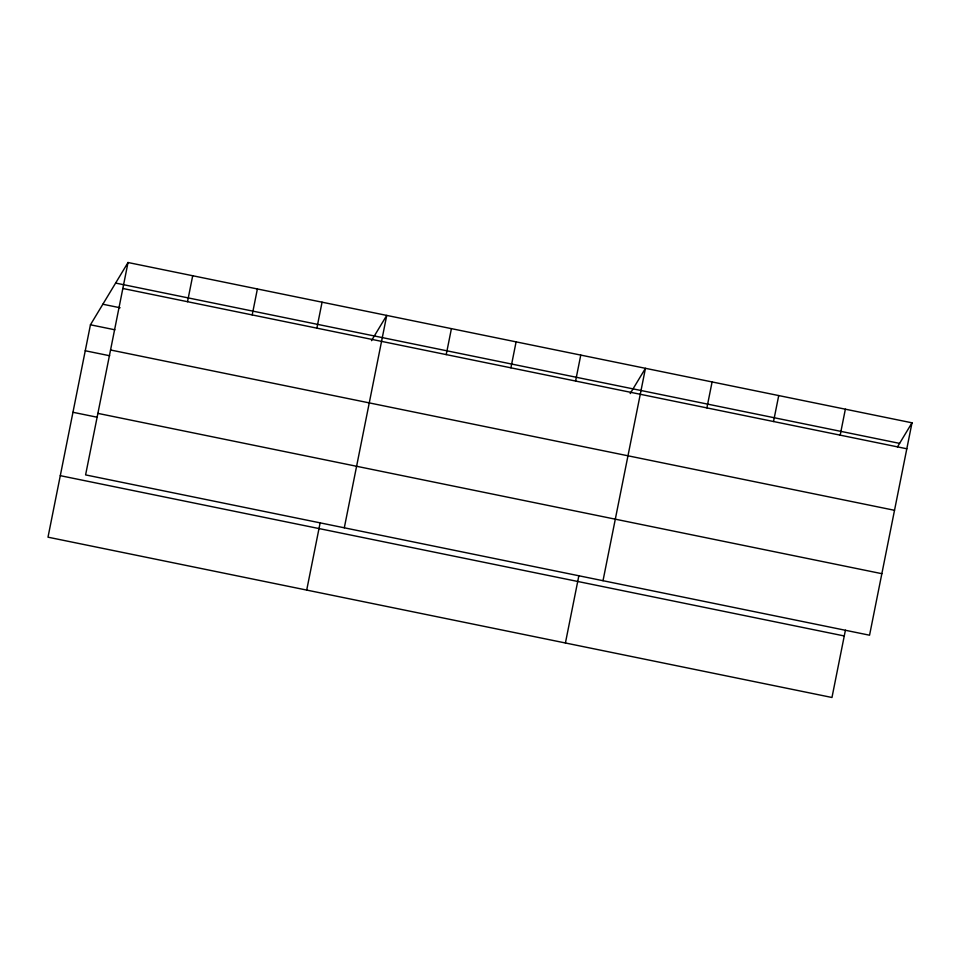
<?xml version="1.0" encoding="UTF-8"?>
<svg xmlns="http://www.w3.org/2000/svg" width="960" height="960" viewBox="0 0 960 960"><rect width="100%" height="100%" fill="white"/><g stroke="black" fill="none" stroke-linecap="round" stroke-linejoin="round"><path stroke-width="1.44" d="M128.028 262.512L85.596 474.9L869.556 635.208L912 422.82L128.028 262.512L90.444 324.792L48 537.18L831.972 697.488L845.412 630.204M187.524 301.704L192.708 275.736M252.204 314.928L257.388 288.96M316.872 328.152L322.068 302.184M306.708 590.088L320.148 522.804M344.304 527.796L386.736 315.408L371.496 340.668M446.232 354.6L451.416 328.644M510.912 367.824L516.096 341.868M575.58 381.048L580.776 355.092M565.416 642.984L578.868 575.7M603.012 580.704L645.456 368.316L630.204 393.576M706.896 407.904L712.092 381.936M773.532 421.524L778.728 395.568M840.18 435.156L845.364 409.188M897.468 446.904L912 422.82M115.632 283.068L899.592 443.376M122.844 288.48L906.816 448.776M102.84 304.236L120.096 307.764M90.444 324.792L114.876 329.796M110.556 349.992L894.516 510.3M85.248 350.76L109.68 355.752M97.884 413.376L881.856 573.684M72.96 412.284L97.392 417.276M60.288 475.668L844.26 635.964"/></g></svg>
